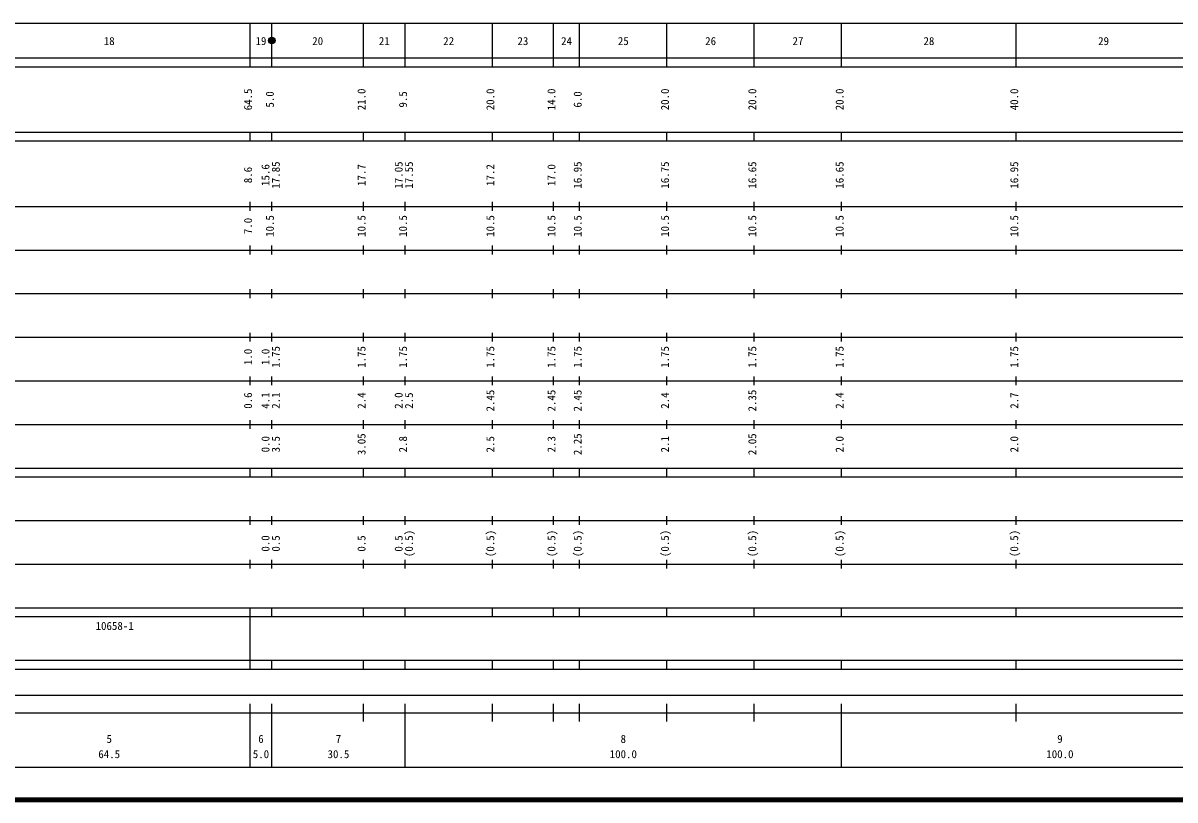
# Model space of a CAD drawing. Units: millimetres, scale not verified. Extents: x 40000 to 680000, y 20000 to 380000.
# Drawn here: x 280508 to 544351, y 20000 to 198000 of the extents above; entities that cross this region are included whole.
import ezdxf
from ezdxf.enums import TextEntityAlignment as Align

# ---------------------------------------------------------------- set-up
doc = ezdxf.new("R2010")
doc.units = ezdxf.units.MM
doc.header["$LTSCALE"] = 1000
doc.header["$PDMODE"] = 32
doc.header["$PDSIZE"] = 500
doc.layers.add('M-TTL', color=2, linetype='Continuous', lineweight=140)
doc.layers.add('M-TTL-BAND', color=7, linetype='Continuous', lineweight=25)
doc.styles.add('ＭＳ ゴシック', font='')
doc.styles.get('ＭＳ ゴシック').set_extended_font_data('MS Gothic')

msp = doc.modelspace()

# ---------------------------------------------------------------- linework, layer by layer
at = {"layer": 'M-TTL'}
msp.add_line((40000, 20000), (680000, 20000), dxfattribs=at)
at = {"layer": 'M-TTL-BAND'}
for p, q in [((68000, 198000), (579000, 198000)), ((332500, 188000), (332500, 198000)), ((337500, 188000), (337500, 198000)), ((358500, 188000), (358500, 198000)), ((368000, 188000), (368000, 198000)), ((388000, 188000), (388000, 198000)), ((402000, 188000), (402000, 198000)), ((408000, 188000), (408000, 198000)), ((428000, 188000), (428000, 198000)), ((448000, 188000), (448000, 198000)), ((468000, 188000), (468000, 198000)), ((508000, 188000), (508000, 198000)), ((40000, 190000), (579000, 190000)), ((40000, 188000), (579000, 188000)), ((40000, 173000), (579000, 173000)), ((332500, 171000), (332500, 173000)), ((337500, 171000), (337500, 173000)), ((358500, 171000), (358500, 173000)), ((368000, 171000), (368000, 173000)), ((388000, 171000), (388000, 173000)), ((402000, 171000), (402000, 173000)), ((408000, 171000), (408000, 173000)), ((428000, 171000), (428000, 173000)), ((448000, 171000), (448000, 173000)), ((468000, 171000), (468000, 173000)), ((508000, 171000), (508000, 173000)), ((40000, 171000), (579000, 171000)), ((40000, 156000), (579000, 156000)), ((332500, 155000), (332500, 157000)), ((337500, 155000), (337500, 157000)), ((358500, 155000), (358500, 157000)), ((368000, 155000), (368000, 157000)), ((388000, 155000), (388000, 157000)), ((402000, 155000), (402000, 157000)), ((408000, 155000), (408000, 157000)), ((428000, 155000), (428000, 157000)), ((448000, 155000), (448000, 157000)), ((468000, 155000), (468000, 157000)), ((508000, 155000), (508000, 157000)), ((46000, 146000), (579000, 146000)), ((332500, 145000), (332500, 147000)), ((337500, 145000), (337500, 147000)), ((358500, 145000), (358500, 147000)), ((368000, 145000), (368000, 147000)), ((388000, 145000), (388000, 147000)), ((402000, 145000), (402000, 147000)), ((408000, 145000), (408000, 147000)), ((428000, 145000), (428000, 147000)), ((448000, 145000), (448000, 147000)), ((468000, 145000), (468000, 147000)), ((508000, 145000), (508000, 147000)), ((52000, 136000), (579000, 136000)), ((332500, 135000), (332500, 137000)), ((337500, 135000), (337500, 137000)), ((358500, 135000), (358500, 137000)), ((368000, 135000), (368000, 137000)), ((388000, 135000), (388000, 137000)), ((402000, 135000), (402000, 137000)), ((408000, 135000), (408000, 137000)), ((428000, 135000), (428000, 137000)), ((448000, 135000), (448000, 137000)), ((468000, 135000), (468000, 137000)), ((508000, 135000), (508000, 137000)), ((332500, 125000), (332500, 127000)), ((337500, 125000), (337500, 127000)), ((358500, 125000), (358500, 127000)), ((368000, 125000), (368000, 127000)), ((388000, 125000), (388000, 127000)), ((402000, 125000), (402000, 127000)), ((408000, 125000), (408000, 127000)), ((428000, 125000), (428000, 127000)), ((448000, 125000), (448000, 127000)), ((468000, 125000), (468000, 127000)), ((508000, 125000), (508000, 127000)), ((46000, 126000), (579000, 126000)), ((332500, 115000), (332500, 117000)), ((337500, 115000), (337500, 117000)), ((358500, 115000), (358500, 117000)), ((368000, 115000), (368000, 117000)), ((388000, 115000), (388000, 117000)), ((402000, 115000), (402000, 117000)), ((408000, 115000), (408000, 117000)), ((428000, 115000), (428000, 117000)), ((448000, 115000), (448000, 117000)), ((468000, 115000), (468000, 117000)), ((508000, 115000), (508000, 117000)), ((52000, 116000), (579000, 116000)), ((46000, 106000), (579000, 106000)), ((332500, 105000), (332500, 107000)), ((337500, 105000), (337500, 107000)), ((358500, 105000), (358500, 107000)), ((368000, 105000), (368000, 107000)), ((388000, 105000), (388000, 107000)), ((402000, 105000), (402000, 107000)), ((408000, 105000), (408000, 107000)), ((428000, 105000), (428000, 107000)), ((448000, 105000), (448000, 107000)), ((468000, 105000), (468000, 107000)), ((508000, 105000), (508000, 107000)), ((40000, 96000), (579000, 96000)), ((332500, 94000), (332500, 96000)), ((337500, 94000), (337500, 96000)), ((358500, 94000), (358500, 96000)), ((368000, 94000), (368000, 96000)), ((388000, 94000), (388000, 96000)), ((402000, 94000), (402000, 96000)), ((408000, 94000), (408000, 96000)), ((428000, 94000), (428000, 96000)), ((448000, 94000), (448000, 96000)), ((468000, 94000), (468000, 96000)), ((508000, 94000), (508000, 96000)), ((40000, 94000), (579000, 94000)), ((332500, 83000), (332500, 85000)), ((337500, 83000), (337500, 85000)), ((358500, 83000), (358500, 85000)), ((368000, 83000), (368000, 85000)), ((388000, 83000), (388000, 85000)), ((402000, 83000), (402000, 85000)), ((408000, 83000), (408000, 85000)), ((428000, 83000), (428000, 85000)), ((448000, 83000), (448000, 85000)), ((468000, 83000), (468000, 85000)), ((508000, 83000), (508000, 85000)), ((49000, 84000), (579000, 84000)), ((40000, 74000), (579000, 74000)), ((332500, 73000), (332500, 75000)), ((337500, 73000), (337500, 75000)), ((358500, 73000), (358500, 75000)), ((368000, 73000), (368000, 75000)), ((388000, 73000), (388000, 75000)), ((402000, 73000), (402000, 75000)), ((408000, 73000), (408000, 75000)), ((428000, 73000), (428000, 75000)), ((448000, 73000), (448000, 75000)), ((468000, 73000), (468000, 75000)), ((508000, 73000), (508000, 75000)), ((40000, 64000), (579000, 64000)), ((332500, 62000), (332500, 64000)), ((337500, 62000), (337500, 64000)), ((358500, 62000), (358500, 64000)), ((368000, 62000), (368000, 64000)), ((388000, 62000), (388000, 64000)), ((402000, 62000), (402000, 64000)), ((408000, 62000), (408000, 64000)), ((428000, 62000), (428000, 64000)), ((448000, 62000), (448000, 64000)), ((468000, 62000), (468000, 64000)), ((508000, 62000), (508000, 64000)), ((40000, 62000), (579000, 62000)), ((332500, 52000), (332500, 62000)), ((40000, 52000), (579000, 52000)), ((332500, 50000), (332500, 52000)), ((337500, 50000), (337500, 52000)), ((358500, 50000), (358500, 52000)), ((368000, 50000), (368000, 52000)), ((388000, 50000), (388000, 52000)), ((402000, 50000), (402000, 52000)), ((408000, 50000), (408000, 52000)), ((428000, 50000), (428000, 52000)), ((448000, 50000), (448000, 52000)), ((468000, 50000), (468000, 52000)), ((508000, 50000), (508000, 52000)), ((40000, 50000), (579000, 50000)), ((71000, 44000), (565000, 44000)), ((40000, 40000), (579000, 40000)), ((332500, 27500), (332500, 42000)), ((337500, 38000), (337500, 42000)), ((337500, 27500), (337500, 42000)), ((358500, 38000), (358500, 42000)), ((368000, 27500), (368000, 42000)), ((388000, 38000), (388000, 42000)), ((402000, 38000), (402000, 42000)), ((408000, 38000), (408000, 42000)), ((428000, 38000), (428000, 42000)), ((448000, 38000), (448000, 42000)), ((468000, 27500), (468000, 42000)), ((508000, 38000), (508000, 42000)), ((68000, 27500), (579000, 27500))]:
    msp.add_line(p, q, dxfattribs=at)
for radius in [750, 600, 450, 300, 150, 100]:
    msp.add_circle((337500, 194000), radius, dxfattribs=at)
msp.add_point((337500, 194000), dxfattribs=at)

# ---------------------------------------------------------------- texts
at = {"layer": 'M-TTL-BAND', "style": 'ＭＳ ゴシック'}
for s, p in [('18', (300250, 192405)), ('19', (335000, 192405)), ('20', (348000, 192405)), ('21', (363250, 192405)), ('22', (378000, 192405)), ('23', (395000, 192405)), ('24', (405000, 192405)), ('25', (418000, 192405)), ('26', (438000, 192405)), ('27', (458000, 192405)), ('28', (488000, 192405)), ('29', (528000, 192405)), ('5', (300250, 32523)), ('6', (335000, 32523)), ('7', (352750, 32523)), ('8', (418000, 32523)), ('9', (518000, 32523)), ('64.5', (300250, 29033)), ('5.0', (335000, 29033)), ('30.5', (352750, 29033)), ('100.0', (418000, 29033)), ('100.0', (518000, 29033))]:
    msp.add_text(s, height=1833, dxfattribs=at).set_placement(p, align=Align.BOTTOM_CENTER)
for s, p in [('64.5', (333500, 180500)), ('5.0', (338500, 180500)), ('21.0', (359500, 180500)), ('9.5', (369000, 180500)), ('20.0', (389000, 180500)), ('14.0', (403000, 180500)), ('6.0', (409000, 180500)), ('20.0', (429000, 180500)), ('20.0', (449000, 180500)), ('20.0', (469000, 180500)), ('40.0', (509000, 180500)), ('8.6', (333500, 163174)), ('15.6', (337500, 163174)), ('17.85', (339870, 163174)), ('17.7', (359500, 163174)), ('17.05', (368000, 163174)), ('17.55', (370370, 163174)), ('17.2', (389000, 163174)), ('17.0', (403000, 163174)), ('16.95', (409000, 163174)), ('16.75', (429000, 163174)), ('16.65', (449000, 163174)), ('16.65', (469000, 163174)), ('16.95', (509000, 163174)), ('7.0', (333500, 151500)), ('10.5', (338500, 151500)), ('10.5', (359500, 151500)), ('10.5', (369000, 151500)), ('10.5', (389000, 151500)), ('10.5', (403000, 151500)), ('10.5', (409000, 151500)), ('10.5', (429000, 151500)), ('10.5', (449000, 151500)), ('10.5', (469000, 151500)), ('10.5', (509000, 151500)), ('1.0', (333500, 121500)), ('1.0', (337500, 121500)), ('1.75', (339870, 121500)), ('1.75', (359500, 121500)), ('1.75', (369000, 121500)), ('1.75', (389000, 121500)), ('1.75', (403000, 121500)), ('1.75', (409000, 121500)), ('1.75', (429000, 121500)), ('1.75', (449000, 121500)), ('1.75', (469000, 121500)), ('1.75', (509000, 121500)), ('2.45', (389000, 111500)), ('2.45', (403000, 111500)), ('2.45', (409000, 111500)), ('2.35', (449000, 111500)), ('0.6', (333500, 111500)), ('4.1', (337500, 111500)), ('2.1', (339870, 111500)), ('2.4', (359500, 111500)), ('2.0', (368000, 111500)), ('2.5', (370370, 111500)), ('2.4', (429000, 111500)), ('2.4', (469000, 111500)), ('2.7', (509000, 111500)), ('0.0', (337500, 101500)), ('3.5', (339870, 101500)), ('3.05', (359500, 101500)), ('2.8', (369000, 101500)), ('2.5', (389000, 101500)), ('2.3', (403000, 101500)), ('2.25', (409000, 101500)), ('2.1', (429000, 101500)), ('2.05', (449000, 101500)), ('2.0', (469000, 101500)), ('2.0', (509000, 101500)), ('0.0', (337500, 78764)), ('0.5', (339870, 78764)), ('0.5', (359500, 78764)), ('0.5', (368000, 78764)), ('(0.5)', (370370, 78764)), ('(0.5)', (389000, 78764)), ('(0.5)', (403000, 78764)), ('(0.5)', (409000, 78764)), ('(0.5)', (429000, 78764)), ('(0.5)', (449000, 78764)), ('(0.5)', (469000, 78764)), ('(0.5)', (509000, 78764))]:
    msp.add_text(s, height=1833, rotation=90, dxfattribs=at).set_placement(p, align=Align.BOTTOM_CENTER)
msp.add_text('10658-1', height=1833, dxfattribs=at).set_placement((297125, 58405), align=Align.BOTTOM_LEFT)

doc.saveas('drawing.dxf')
